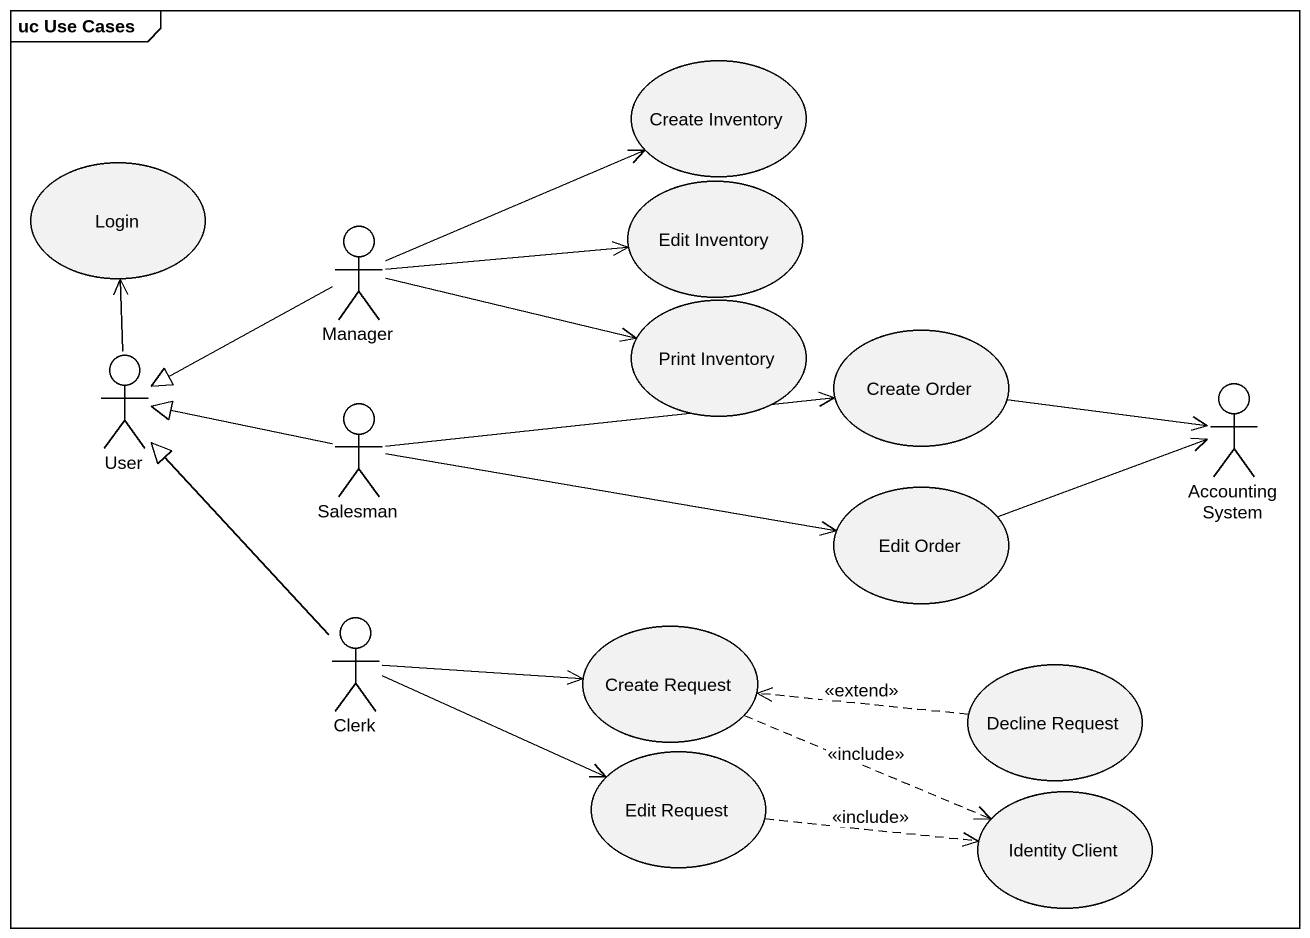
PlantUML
@startuml
mainframe uc Use Cases
usecase "Create Inventory" as Create_Inventory
usecase Login
actor Manager
usecase "Edit Inventory" as Edit_Inventory
usecase "Print Inventory" as Print_Inventory
actor User
usecase "Create Order" as Create_Order
actor Salesman
actor AccountingSystem
usecase "Edit Order" as Edit_Order
actor Clerk
usecase "Create Request" as Create_Request
usecase "Decline Request" as Decline_Request
usecase "Edit Request" as Edit_Request
usecase "Identity Client" as Identity_Client
Manager -right-> Create_Inventory
Manager -right-> Edit_Inventory
Manager -right-> Print_Inventory
Manager -left-|> User
User -up-> Login
Salesman -left-|> User
Salesman -right-> Create_Order
Salesman -right-> Edit_Order
AccountingSystem <-left- Create_Order
AccountingSystem <-left- Edit_Order
Clerk -up-|> User
Clerk -right-> Create_Request
Clerk -right-> Edit_Request
Create_Request .right.> Identity_Client : <<include>>
Decline_Request .left.> Create_Request : <<extend>>
Edit_Request .right.> Identity_Client : <<include>>
@enduml
